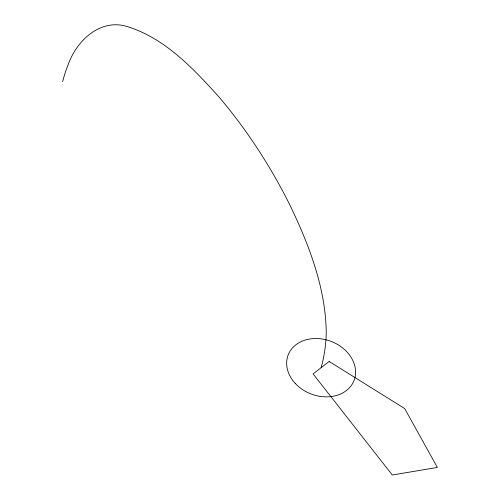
<?xml version="1.0" encoding="UTF-8"?>
<svg xmlns="http://www.w3.org/2000/svg" width="500" height="500" viewBox="0 0 500 500"><rect width="100%" height="100%" fill="white"/><g stroke="black" fill="none" stroke-linecap="round" stroke-linejoin="round"><path stroke-width="0.75" d="M321.119 367.688C324.438 355.756 326.231 343.394 326.231 331C325.288 287.244 309.194 245.494 290.6 206.462C271.112 167.125 247.087 129.994 218.619 96.556C192.95 68.162 164.7 38.019 127.013 26.513C100.219 18.206 76.388 40.912 68.194 64.65A266.837 136.219 59.7 0 0 62.644 81.625M329.162 361.481L313.075 373.9L392.294 475L437.356 467.444L404.675 408.55L329.162 361.481M295.269 383.419A35.319 28.131 21.2 0 0 353.787 381.106A35.319 28.131 21.2 0 0 314.3 338.544A35.319 28.131 21.2 0 0 295.269 383.419"/></g></svg>
